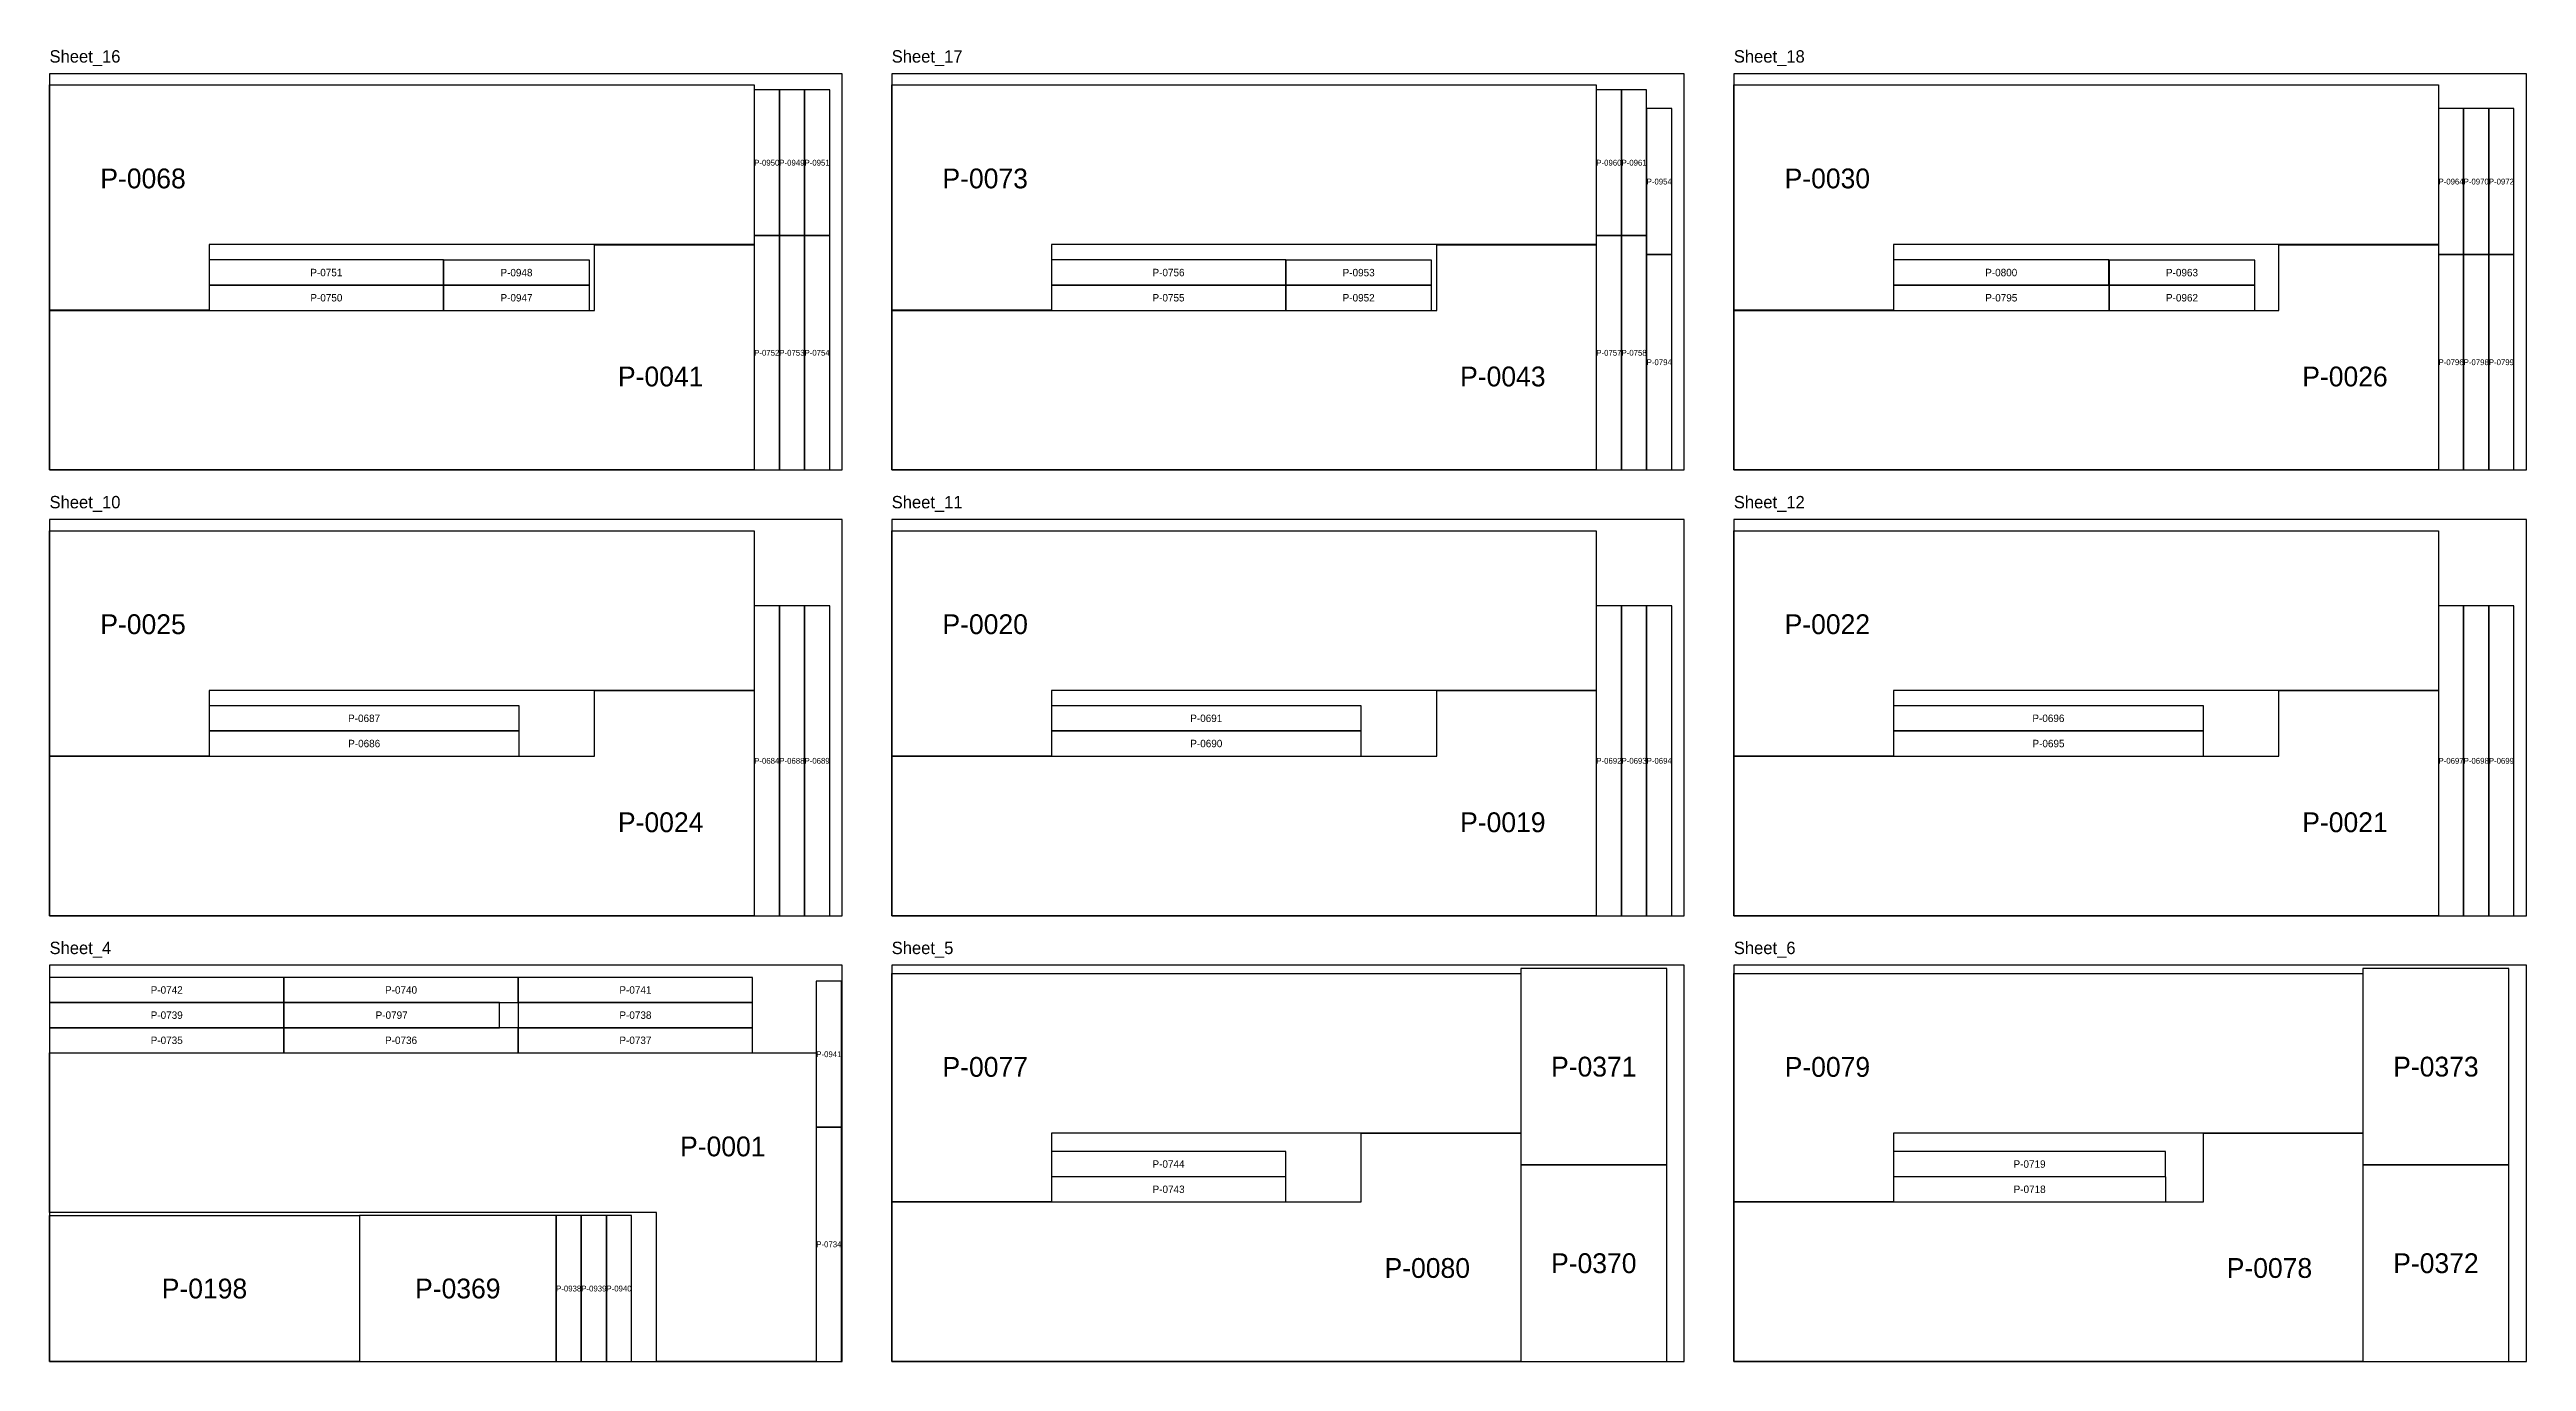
# Model space of a CAD drawing. Header units: millimetres. Extents: x 0 to 20200, y 0 to 37698.
# Drawn here: x 10200 to 20200, y 0 to 5298 of the extents above; entities that cross this region are included whole.
import ezdxf
from ezdxf.enums import TextEntityAlignment as Align

# ---------------------------------------------------------------- set-up
doc = ezdxf.new("R2010")
doc.units = ezdxf.units.MM
doc.layers.add('NESTED_RESULT', color=7, linetype='Continuous')

msp = doc.modelspace()

# ---------------------------------------------------------------- linework, layer by layer
at = {"layer": 'NESTED_RESULT', "color": 1}
for points in [[(10200, 3600), (13400, 3600), (13400, 5200), (10200, 5200), (10200, 3600)], [(13600, 3600), (16800, 3600), (16800, 5200), (13600, 5200), (13600, 3600)], [(17000, 3600), (20200, 3600), (20200, 5200), (17000, 5200), (17000, 3600)], [(10200, 1800), (13400, 1800), (13400, 3400), (10200, 3400), (10200, 1800)], [(13600, 1800), (16800, 1800), (16800, 3400), (13600, 3400), (13600, 1800)], [(17000, 1800), (20200, 1800), (20200, 3400), (17000, 3400), (17000, 1800)], [(10200, 0), (13400, 0), (13400, 1600), (10200, 1600), (10200, 0)], [(13600, 0), (16800, 0), (16800, 1600), (13600, 1600), (13600, 0)], [(17000, 0), (20200, 0), (20200, 1600), (17000, 1600), (17000, 0)]]:
    msp.add_lwpolyline(points, dxfattribs=at)
at = {"layer": 'NESTED_RESULT'}
for points in [[(10200, 5154.5), (13044.8, 5154.5), (13044.8, 4509.975), (10844.525, 4509.975), (10844.525, 4244.8625), (10200, 4244.8625), (10200, 4509.975), (10200, 5154.5)], [(13044.8, 4546.15), (13146.4, 4546.15), (13146.4, 5135.1125), (13044.8, 5135.1125), (13044.8, 4546.15)], [(13146.4, 4546.15), (13248, 4546.15), (13248, 5135.1125), (13146.4, 5135.1125), (13146.4, 4546.15)], [(13349.6, 5135.1125), (13248, 5135.1125), (13248, 4546.15), (13349.6, 4546.15), (13349.6, 5135.1125)], [(13600, 5154.5), (16444.8, 5154.5), (16444.8, 4509.975), (14244.525, 4509.975), (14244.525, 4244.8625), (13600, 4244.8625), (13600, 4509.975), (13600, 5154.5)], [(16444.8, 4546.15), (16546.4, 4546.15), (16546.4, 5135.1125), (16444.8, 5135.1125), (16444.8, 4546.15)], [(16546.4, 4546.15), (16648, 4546.15), (16648, 5135.1125), (16546.4, 5135.1125), (16546.4, 4546.15)], [(17000, 5154.5), (19844.8, 5154.5), (19844.8, 4509.975), (17644.525, 4509.975), (17644.525, 4244.8625), (17000, 4244.8625), (17000, 4509.975), (17000, 5154.5)], [(16648, 4469.95), (16749.6, 4469.95), (16749.6, 5058.9125), (16648, 5058.9125), (16648, 4469.95)], [(19844.8, 4469.95), (19946.4, 4469.95), (19946.4, 5058.9125), (19844.8, 5058.9125), (19844.8, 4469.95)], [(19946.4, 4469.95), (20048, 4469.95), (20048, 5058.9125), (19946.4, 5058.9125), (19946.4, 4469.95)], [(20048, 4469.95), (20149.6, 4469.95), (20149.6, 5058.9125), (20048, 5058.9125), (20048, 4469.95)], [(13044.8, 3600), (10200, 3600), (10200, 4244.525), (12400.275, 4244.525), (12400.275, 4509.6375), (13044.8, 4509.6375), (13044.8, 4244.525), (13044.8, 3600)], [(13146.4, 3600), (13146.4, 4546.15), (13044.8, 4546.15), (13044.8, 3600), (13146.4, 3600)], [(13248, 3600), (13248, 4546.15), (13146.4, 4546.15), (13146.4, 3600), (13248, 3600)], [(13349.6, 3600), (13349.6, 4546.15), (13248, 4546.15), (13248, 3600), (13349.6, 3600)], [(16444.8, 3600), (13600, 3600), (13600, 4244.525), (15800.275, 4244.525), (15800.275, 4509.6375), (16444.8, 4509.6375), (16444.8, 4244.525), (16444.8, 3600)], [(16546.4, 3600), (16546.4, 4546.15), (16444.8, 4546.15), (16444.8, 3600), (16546.4, 3600)], [(16648, 3600), (16648, 4546.15), (16546.4, 4546.15), (16546.4, 3600), (16648, 3600)], [(19844.8, 3600), (17000, 3600), (17000, 4244.525), (19200.275, 4244.525), (19200.275, 4509.6375), (19844.8, 4509.6375), (19844.8, 4244.525), (19844.8, 3600)], [(10844.525, 4346.375), (11790.675, 4346.375), (11790.675, 4447.975), (10844.525, 4447.975), (10844.525, 4346.375)], [(12379.6375, 4346.125), (12379.6375, 4447.725), (11790.675, 4447.725), (11790.675, 4346.125), (12379.6375, 4346.125)], [(14244.525, 4346.375), (15190.675, 4346.375), (15190.675, 4447.975), (14244.525, 4447.975), (14244.525, 4346.375)], [(15779.7375, 4346.125), (15779.7375, 4447.725), (15190.775, 4447.725), (15190.775, 4346.125), (15779.7375, 4346.125)], [(16749.6, 3600), (16749.6, 4469.95), (16648, 4469.95), (16648, 3600), (16749.6, 3600)], [(17644.525, 4346.375), (18514.475, 4346.375), (18514.475, 4447.975), (17644.525, 4447.975), (17644.525, 4346.375)], [(19103.7375, 4346.125), (19103.7375, 4447.725), (18514.775, 4447.725), (18514.775, 4346.125), (19103.7375, 4346.125)], [(19946.4, 3600), (19946.4, 4469.95), (19844.8, 4469.95), (19844.8, 3600), (19946.4, 3600)], [(20048, 3600), (20048, 4469.95), (19946.4, 4469.95), (19946.4, 3600), (20048, 3600)], [(20149.6, 3600), (20149.6, 4469.95), (20048, 4469.95), (20048, 3600), (20149.6, 3600)], [(10844.625, 4244.525), (11790.775, 4244.525), (11790.775, 4346.125), (10844.625, 4346.125), (10844.625, 4244.525)], [(12379.775, 4244.525), (12379.775, 4346.125), (11790.8125, 4346.125), (11790.8125, 4244.525), (12379.775, 4244.525)], [(14244.625, 4244.525), (15190.775, 4244.525), (15190.775, 4346.125), (14244.625, 4346.125), (14244.625, 4244.525)], [(15779.775, 4244.525), (15779.775, 4346.125), (15190.8125, 4346.125), (15190.8125, 4244.525), (15779.775, 4244.525)], [(17644.825, 4244.525), (18514.775, 4244.525), (18514.775, 4346.125), (17644.825, 4346.125), (17644.825, 4244.525)], [(19103.775, 4244.525), (19103.775, 4346.125), (18514.8125, 4346.125), (18514.8125, 4244.525), (19103.775, 4244.525)], [(10200, 3354.5), (13044.8, 3354.5), (13044.8, 2709.975), (10844.525, 2709.975), (10844.525, 2444.8625), (10200, 2444.8625), (10200, 2709.975), (10200, 3354.5)], [(13600, 3354.5), (16444.8, 3354.5), (16444.8, 2709.975), (14244.525, 2709.975), (14244.525, 2444.8625), (13600, 2444.8625), (13600, 2709.975), (13600, 3354.5)], [(17000, 3354.5), (19844.8, 3354.5), (19844.8, 2709.975), (17644.525, 2709.975), (17644.525, 2444.8625), (17000, 2444.8625), (17000, 2709.975), (17000, 3354.5)], [(13146.4, 1800), (13146.4, 3050.95), (13044.8, 3050.95), (13044.8, 1800), (13146.4, 1800)], [(13146.4, 3050.95), (13146.4, 1800), (13248, 1800), (13248, 3050.95), (13146.4, 3050.95)], [(13349.6, 1800), (13349.6, 3050.95), (13248, 3050.95), (13248, 1800), (13349.6, 1800)], [(16546.4, 1800), (16546.4, 3050.95), (16444.8, 3050.95), (16444.8, 1800), (16546.4, 1800)], [(16648, 1800), (16648, 3050.95), (16546.4, 3050.95), (16546.4, 1800), (16648, 1800)], [(16749.6, 1800), (16749.6, 3050.95), (16648, 3050.95), (16648, 1800), (16749.6, 1800)], [(19946.4, 1800), (19946.4, 3050.95), (19844.8, 3050.95), (19844.8, 1800), (19946.4, 1800)], [(20048, 1800), (20048, 3050.95), (19946.4, 3050.95), (19946.4, 1800), (20048, 1800)], [(20149.6, 1800), (20149.6, 3050.95), (20048, 3050.95), (20048, 1800), (20149.6, 1800)], [(13044.8, 1800), (10200, 1800), (10200, 2444.525), (12400.275, 2444.525), (12400.275, 2709.6375), (13044.8, 2709.6375), (13044.8, 2444.525), (13044.8, 1800)], [(16444.8, 1800), (13600, 1800), (13600, 2444.525), (15800.275, 2444.525), (15800.275, 2709.6375), (16444.8, 2709.6375), (16444.8, 2444.525), (16444.8, 1800)], [(19844.8, 1800), (17000, 1800), (17000, 2444.525), (19200.275, 2444.525), (19200.275, 2709.6375), (19844.8, 2709.6375), (19844.8, 2444.525), (19844.8, 1800)], [(10844.525, 2546.375), (12095.475, 2546.375), (12095.475, 2647.975), (10844.525, 2647.975), (10844.525, 2546.375)], [(14244.525, 2546.375), (15495.475, 2546.375), (15495.475, 2647.975), (14244.525, 2647.975), (14244.525, 2546.375)], [(17644.525, 2546.375), (18895.475, 2546.375), (18895.475, 2647.975), (17644.525, 2647.975), (17644.525, 2546.375)], [(10844.825, 2444.525), (12095.775, 2444.525), (12095.775, 2546.125), (10844.825, 2546.125), (10844.825, 2444.525)], [(14244.825, 2444.525), (15495.775, 2444.525), (15495.775, 2546.125), (14244.825, 2546.125), (14244.825, 2444.525)], [(17644.825, 2444.525), (18895.775, 2444.525), (18895.775, 2546.125), (17644.825, 2546.125), (17644.825, 2444.525)], [(10200, 1449.3875), (11146.15, 1449.3875), (11146.15, 1550.9875), (10200, 1550.9875), (10200, 1449.3875)], [(11146.15, 1449.3875), (12092.3, 1449.3875), (12092.3, 1550.9875), (11146.15, 1550.9875), (11146.15, 1449.3875)], [(12092.3, 1449.3875), (13038.45, 1449.3875), (13038.45, 1550.9875), (12092.3, 1550.9875), (12092.3, 1449.3875)], [(13295.625, 946.15), (13397.225, 946.15), (13397.225, 1535.1125), (13295.625, 1535.1125), (13295.625, 946.15)], [(13600, 1567), (16140, 1567), (16140, 922.475), (14244.525, 922.475), (14244.525, 644.6625), (13600, 644.6625), (13600, 922.475), (13600, 1567)], [(16728.9625, 793.75), (16728.9625, 1587.5), (16140, 1587.5), (16140, 793.75), (16728.9625, 793.75)], [(17000, 1567), (19540, 1567), (19540, 922.475), (17644.525, 922.475), (17644.525, 644.6625), (17000, 644.6625), (17000, 922.475), (17000, 1567)], [(20128.9625, 793.75), (20128.9625, 1587.5), (19540, 1587.5), (19540, 793.75), (20128.9625, 793.75)], [(10200, 1347.7875), (11146.15, 1347.7875), (11146.15, 1449.3875), (10200, 1449.3875), (10200, 1347.7875)], [(12016.1, 1449.3875), (11146.15, 1449.3875), (11146.15, 1347.7875), (12016.1, 1347.7875), (12016.1, 1449.3875)], [(12092.3, 1347.7875), (13038.45, 1347.7875), (13038.45, 1449.3875), (12092.3, 1449.3875), (12092.3, 1347.7875)], [(10200, 1246.1875), (11146.15, 1246.1875), (11146.15, 1347.7875), (10200, 1347.7875), (10200, 1246.1875)], [(11146.15, 1246.1875), (12092.3, 1246.1875), (12092.3, 1347.7875), (11146.15, 1347.7875), (11146.15, 1246.1875)], [(12092.3, 1246.1875), (13038.45, 1246.1875), (13038.45, 1347.7875), (12092.3, 1347.7875), (12092.3, 1246.1875)], [(13295.625, 601.6625), (13295.625, 0), (12651.1, 0), (12651.1, 601.6625), (10222.225, 601.6625), (10200, 601.6625), (10200, 1246.1875), (10222.225, 1246.1875), (13295.625, 1246.1875), (13295.625, 601.6625)], [(13397.225, 0), (13397.225, 946.15), (13295.625, 946.15), (13295.625, 0), (13397.225, 0)], [(16140, 0), (13600, 0), (13600, 644.525), (15495.475, 644.525), (15495.475, 922.3375), (16140, 922.3375), (16140, 644.525), (16140, 0)], [(19540, 0), (17000, 0), (17000, 644.525), (18895.475, 644.525), (18895.475, 922.3375), (19540, 922.3375), (19540, 644.525), (19540, 0)], [(14244.525, 746.375), (15190.675, 746.375), (15190.675, 847.975), (14244.525, 847.975), (14244.525, 746.375)], [(17644.525, 746.375), (18743.075, 746.375), (18743.075, 847.975), (17644.525, 847.975), (17644.525, 746.375)], [(14244.825, 644.525), (15190.975, 644.525), (15190.975, 746.125), (14244.825, 746.125), (14244.825, 644.525)], [(16728.9625, 0), (16728.9625, 793.75), (16140, 793.75), (16140, 0), (16728.9625, 0)], [(17644.925, 644.525), (18743.475, 644.525), (18743.475, 746.125), (17644.925, 746.125), (17644.925, 644.525)], [(20128.9625, 0), (20128.9625, 793.75), (19540, 793.75), (19540, 0), (20128.9625, 0)], [(10200, 588.9625), (11450.95, 588.9625), (11450.95, 0), (10200, 0), (10200, 588.9625)], [(11451.35, 0.2), (12245.1, 0.2), (12245.1, 589.1625), (11451.35, 589.1625), (11451.35, 0.2)], [(12245.1, 0), (12346.7, 0), (12346.7, 588.9625), (12245.1, 588.9625), (12245.1, 0)], [(12346.7, 0), (12448.3, 0), (12448.3, 588.9625), (12346.7, 588.9625), (12346.7, 0)], [(12448.3, 0), (12549.9, 0), (12549.9, 588.9625), (12448.3, 588.9625), (12448.3, 0)]]:
    msp.add_lwpolyline(points, dxfattribs=at)

# ---------------------------------------------------------------- texts
at = {"layer": 'NESTED_RESULT', "color": 1}
for s, p in [('Sheet_16', (10200, 5230)), ('Sheet_17', (13600, 5230)), ('Sheet_18', (17000, 5230)), ('Sheet_10', (10200, 3430)), ('Sheet_11', (13600, 3430)), ('Sheet_12', (17000, 3430)), ('Sheet_4', (10200, 1630)), ('Sheet_5', (13600, 1630)), ('Sheet_6', (17000, 1630))]:
    msp.add_text(s, height=50, dxfattribs=at).set_placement(p, align=Align.BOTTOM_LEFT)
at = {"layer": 'NESTED_RESULT'}
for s, height, p in [('P-0068', 80, (10577.47773, 4777.12148)), ('P-0950', 23.518519, (13095.6, 4840.63125)), ('P-0949', 23.518519, (13197.2, 4840.63125)), ('P-0951', 23.518519, (13298.8, 4840.63125)), ('P-0073', 80, (13977.47773, 4777.12148)), ('P-0960', 23.518519, (16495.6, 4840.63125)), ('P-0961', 23.518519, (16597.2, 4840.63125)), ('P-0030', 80, (17377.47773, 4777.12148)), ('P-0954', 23.518519, (16698.8, 4764.43125)), ('P-0964', 23.518519, (19895.6, 4764.43125)), ('P-0970', 23.518519, (19997.2, 4764.43125)), ('P-0972', 23.518519, (20098.8, 4764.43125)), ('P-0751', 30, (11317.6, 4397.175)), ('P-0948', 30, (12085.15625, 4396.925)), ('P-0756', 30, (14717.6, 4397.175)), ('P-0953', 30, (15485.25625, 4396.925)), ('P-0800', 30, (18079.5, 4397.175)), ('P-0963', 30, (18809.25625, 4396.925)), ('P-0750', 30, (11317.7, 4295.325)), ('P-0947', 30, (12085.29375, 4295.325)), ('P-0755', 30, (14717.7, 4295.325)), ('P-0952', 30, (15485.29375, 4295.325)), ('P-0795', 30, (18079.8, 4295.325)), ('P-0962', 30, (18809.29375, 4295.325)), ('P-0041', 80, (12667.32227, 3977.37852)), ('P-0752', 23.518519, (13095.6, 4073.075)), ('P-0753', 23.518519, (13197.2, 4073.075)), ('P-0754', 23.518519, (13298.8, 4073.075)), ('P-0043', 80, (16067.32227, 3977.37852)), ('P-0757', 23.518519, (16495.6, 4073.075)), ('P-0758', 23.518519, (16597.2, 4073.075)), ('P-0794', 23.518519, (16698.8, 4034.975)), ('P-0026', 80, (19467.32227, 3977.37852)), ('P-0796', 23.518519, (19895.6, 4034.975)), ('P-0798', 23.518519, (19997.2, 4034.975)), ('P-0799', 23.518519, (20098.8, 4034.975)), ('P-0025', 80, (10577.47773, 2977.12148)), ('P-0020', 80, (13977.47773, 2977.12148)), ('P-0022', 80, (17377.47773, 2977.12148)), ('P-0687', 30, (11470, 2597.175)), ('P-0691', 30, (14870, 2597.175)), ('P-0696', 30, (18270, 2597.175)), ('P-0686', 30, (11470.3, 2495.325)), ('P-0690', 30, (14870.3, 2495.325)), ('P-0695', 30, (18270.3, 2495.325)), ('P-0684', 23.518519, (13095.6, 2425.475)), ('P-0688', 23.518519, (13197.2, 2425.475)), ('P-0689', 23.518519, (13298.8, 2425.475)), ('P-0692', 23.518519, (16495.6, 2425.475)), ('P-0693', 23.518519, (16597.2, 2425.475)), ('P-0694', 23.518519, (16698.8, 2425.475)), ('P-0697', 23.518519, (19895.6, 2425.475)), ('P-0698', 23.518519, (19997.2, 2425.475)), ('P-0699', 23.518519, (20098.8, 2425.475)), ('P-0024', 80, (12667.32227, 2177.37852)), ('P-0019', 80, (16067.32227, 2177.37852)), ('P-0021', 80, (19467.32227, 2177.37852)), ('P-0742', 30, (10673.075, 1500.1875)), ('P-0740', 30, (11619.225, 1500.1875)), ('P-0741', 30, (12565.375, 1500.1875)), ('P-0739', 30, (10673.075, 1398.5875)), ('P-0797', 30, (11581.125, 1398.5875)), ('P-0738', 30, (12565.375, 1398.5875)), ('P-0735', 30, (10673.075, 1296.9875)), ('P-0736', 30, (11619.225, 1296.9875)), ('P-0737', 30, (12565.375, 1296.9875)), ('P-0941', 23.518519, (13346.425, 1240.63125)), ('P-0077', 80, (13977.65137, 1189.54707)), ('P-0371', 80, (16434.48125, 1190.625)), ('P-0079', 80, (17377.65137, 1189.54707)), ('P-0373', 80, (19834.48125, 1190.625)), ('P-0001', 80, (12918.11897, 868.34041)), ('P-0744', 30, (14717.6, 797.175)), ('P-0719', 30, (18193.8, 797.175)), ('P-0743', 30, (14717.9, 695.325)), ('P-0718', 30, (18194.2, 695.325)), ('P-0734', 23.518519, (13346.425, 473.075)), ('P-0080', 80, (15762.34863, 377.45293)), ('P-0370', 80, (16434.48125, 396.875)), ('P-0078', 80, (19162.34863, 377.45293)), ('P-0372', 80, (19834.48125, 396.875)), ('P-0198', 80, (10825.475, 294.48125)), ('P-0369', 80, (11848.225, 294.68125)), ('P-0938', 23.518519, (12295.9, 294.48125)), ('P-0939', 23.518519, (12397.5, 294.48125)), ('P-0940', 23.518519, (12499.1, 294.48125))]:
    msp.add_text(s, height=height, dxfattribs=at).set_placement(p, align=Align.MIDDLE_CENTER)

doc.saveas('drawing.dxf')
